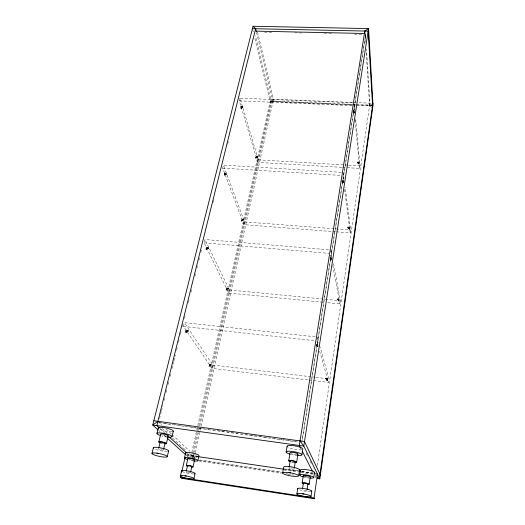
<?xml version="1.0" encoding="UTF-8"?>
<svg xmlns="http://www.w3.org/2000/svg" width="525" height="525" viewBox="0 0 525 525"><rect width="100%" height="100%" fill="white"/><g stroke="black" fill="none" stroke-linecap="round" stroke-linejoin="round"><path stroke-width="0.39" stroke-dasharray="2.62 1.97" d="M316.201 477.166L316.201 475.033M330.002 257.959L331.006 258.044L330.855 260.466L331.354 260.026M317.317 345.601L317.159 346.789L317.467 345.621L317.618 347.347L318.025 345.417L316.667 345.266A1.24 0.427 9.5 0 1 316.378 345.207M338.559 301.192L338.96 298.81L337.805 298.699A1.05 0.42 8.8 0 0 336.991 299.04A1.05 0.42 8.8 0 0 337.969 299.552L339.124 299.663C338.572 302.899 338.336 300.083 338.671 299.755M326.885 379.188L326.898 380.303M330.921 260.046L330.842 258.91M358.792 163.118L358.575 163.885L358.778 162.205L357.958 162.153A0.952 0.538 7.5 0 0 357.19 162.645A0.952 0.538 7.5 0 0 358.063 163.236L358.883 163.282L358.667 164.266L358.582 163.196M354.008 112.271C353.279 113.426 355.405 115.388 353.857 106.496M353.876 112.521L354.001 112.173M338.572 300.188L338.592 300.786M338.572 300.208L338.671 299.02L337.772 298.935A1.05 0.42 8.8 0 0 336.952 299.276A1.05 0.42 8.8 0 0 337.936 299.788L338.828 299.88L338.671 299.02M316.339 345.496A1.24 0.427 9.5 0 0 316.627 345.555L317.1 345.174L316.28 344.879M353.082 111.162L353.988 111.202L353.817 113.124M349.132 229.379L349.342 228.263L348.488 228.198A0.998 0.486 8.2 0 1 347.563 227.64A0.998 0.486 8.2 0 1 348.357 227.22L349.217 227.286L349.381 229.399L349.617 228.073L347.957 227.738M343.015 181.893C343.317 183.428 342.773 180.383 343.028 182.615M330.678 258.536C330.494 257.808 329.726 259.219 330.671 258.608M241.848 220.192C242.255 221.793 241.762 218.597 242.045 220.808M338.809 299.867L338.822 301.212M353.561 111.779C352.583 110.788 353.489 113.164 353.64 111.759M327.127 379.437L327.121 380.756L327.495 378.958L326.287 378.814A1.109 0.335 9.3 0 1 325.244 378.348A1.109 0.335 9.3 0 1 326.084 378.112L327.298 378.256L327.121 380.756M326.012 378.676C324.975 379.05 326.898 378.125 326.242 379.037A1.109 0.335 9.3 0 1 325.205 378.61A1.109 0.335 9.3 0 1 326.045 378.374L326.99 378.486L327.193 379.188L326.248 379.076L326.163 378.558L326.242 379.037M337.811 299.683C337.87 298.502 336.873 299.867 337.831 299.565M349.007 228.323C349.086 230.219 349.276 226.846 349.21 228.71M338.008 299.696C337.45 299.46 339.137 299.519 337.463 299.178M347.917 227.778L348.515 227.482L348.777 228.014M353.771 112.304L353.752 113.059M357.525 162.763L357.978 162.96M317.317 346.172L317.467 345.621M317.33 346.277L317.776 344.531L316.418 344.38M348.908 227.745C348.508 228.756 348.311 226.695 348.495 228.06M357.965 163.052L357.925 162.428L358.076 163.058L359.146 163.104L358.929 164.279L359.041 162.022L357.984 161.963A0.952 0.538 7.5 0 0 357.217 162.455A0.952 0.538 7.5 0 0 358.089 163.039L358.404 162.586L357.663 162.487M309.054 380.074L328.473 382.41L328.985 378.906L320.23 347.288M327.738 302.708L339.911 303.896L340.371 300.733L333.434 262.874M336.453 231.84L350.247 232.916L350.667 230.048L345.155 187.038M342.53 167.416L359.638 168.433L360.019 165.821L355.714 119.011M315.971 475.178L315.63 477.52L314.895 476.063M317.376 465.504L369.935 103.149M358.076 163.058L358.043 162.435L358.391 162.678M326.681 378.833L326.143 378.689M338.343 299.585L337.857 299.276M348.902 227.811L348.502 227.588M326.99 378.486L326.819 380.671M347.931 227.673L348.39 227.948M317.008 339.367L317.382 337.011L184.426 322.665L183.494 326.412L211.949 368.386L308.241 379.975M330.743 252.079L331.078 249.985L205.006 239.531L204.179 242.872L228.716 293.016L324.489 302.387M316.463 345.463L316.358 344.886L316.378 345.45M316.614 345.476C316.26 344.164 316.739 346.329 317.678 345.667L317.579 347.347M341.873 181.512L342.221 181.499M342.339 181.624C342.11 179.937 342.228 182.812 343.58 181.657L343.422 182.687M353.535 112.074L353.095 112.245L353.036 111.602M330.205 258.884L330.127 258.234M353.227 112.252L353.233 111.615M301.77 442.214L365.84 33.515L302.341 440.18M353.64 112.035L353.377 111.549M316.372 344.669L317.428 344.787L317.277 347.314M341.919 180.62A1.109 0.597 8.4 0 1 342.169 180.6L343.12 180.659L343.271 183.061M343.422 180.449L343.219 182.884M331.006 258.044L330.894 260.498M343.12 180.659L343.002 183.041M353.988 111.202L353.896 113.538M338.461 300.772L338.559 299.749M358.621 163.774L358.765 162.953M358.719 163.058L358.765 163.636M349.007 229.005L349.086 228.021L349.132 229.012M317.297 346.507L317.33 346.848M226.688 289.57C226.531 288.133 226.38 289.4 226.564 289.557M209.455 365.787C209.908 364.061 208.871 367.612 209.317 365.197M342.956 182.47L343.114 181.519L342.91 182.595M224.602 174.307L224.766 175.022L224.93 174.051M206.666 249.08L206.574 248.259L206.542 249.349L206.423 248.496L206.811 249.027M186.532 331.905L186.316 331.15L186.139 332.325L186.5 332.043L186.093 331.452L186.395 331.892M193.837 459.533L195.195 453.397M195.372 452.596L200.15 430.999M200.327 430.205L201.029 427.002M201.206 426.202L273.512 99.192M211.319 365.092L210.932 364.494L209.081 364.16C207.939 365.603 209.587 368.018 209.764 365.157L211.319 365.092L209.278 364.442L209.193 366.608M194.992 459.27L194.663 455.798L192.065 456.133L198.66 426.523M198.837 425.723L271.149 100.944L255.36 35.746M211.949 368.386L212.697 365.026L184.426 322.665M228.716 293.016L229.392 289.971L205.006 239.531M335.639 231.781L243.922 224.654L244.538 221.891L223.427 165.132L343.278 172.43L344.006 178.106M341.709 167.363L257.775 162.376L258.333 159.849L240.004 98.168L354.224 102.874M192.806 457.597L199.671 426.667M199.848 425.867L271.832 101.647L271.149 100.944L352.137 104.311M256.062 156.273L256.075 158.281L256.062 156.273L256.837 156.319A0.925 0.505 13.1 0 1 257.768 156.896A0.925 0.505 13.1 0 1 257.152 157.382L256.384 157.336M241.913 220.789C242.793 217.691 241.027 224.47 241.756 218.892L242.793 218.971A0.965 0.459 12.7 0 1 243.784 219.516A0.965 0.459 12.7 0 1 243.154 219.942L241.992 219.844M255.97 157.756L256.075 157.008L255.8 158.268L255.885 156.076L256.882 156.128A0.925 0.512 13.1 0 1 257.814 156.706A0.925 0.512 13.1 0 1 257.197 157.192L256.974 156.594L256.574 156.693M210.459 365.072L209.888 364.803L210.86 364.914L210.348 364.737L210.623 365.216L211.372 364.842M242.438 219.667L242.937 220.001L242.438 219.667L242.963 219.437L243.377 219.863L242.471 219.627M210.433 365.197L210.223 364.724L210.558 365.21M227.489 289.012L227.312 288.474L227.607 289.019L227.962 288.789L227.43 288.488L227.955 288.737L226.977 288.592L227.515 288.894M242.76 219.522C243.843 220.946 242.727 218.577 243.055 220.008M256.554 156.824L257.02 157.106M227.607 289.019L227.003 288.547M257.106 157.205L257.342 156.739M190.811 456.77L270.697 99.074L356.042 102.578M187.484 331.236L187.222 330.658L187.628 331.249L188.002 330.947L186.88 330.724L187.517 331.098M207.703 248.417C206.968 248.017 209.252 248.41 207.296 247.787C206.719 248.338 207.966 248.581 208.222 248.154M225.599 173.644C225.002 174.733 226.111 173.152 226.308 173.86M242.478 106.929C243.429 107.96 240.568 105.551 242.163 107.284M187.628 331.249L187.366 330.678L188.022 331.006M207.841 248.43L207.618 247.787L208.195 248.279M226.295 174.005C225.855 174.759 225.415 172.988 226.236 173.893M242.261 107.389L242.596 107.153M241.087 106.293L241.119 108.557L241.474 107.579L241.087 106.293L241.94 106.332A1.017 0.617 15.2 0 1 242.977 107.008A1.017 0.617 15.2 0 1 242.32 107.618L241.474 107.579M226.236 174.064L225.284 173.723M241.638 106.87L241.973 106.654L242.137 107.389M243.922 224.654L222.685 168.138L223.427 165.132M257.775 162.376L239.334 100.879L240.004 98.168M159.515 418.779L161.293 411.613M161.49 410.819L162.875 405.248M164.062 400.47L164.85 397.287M166.038 392.516L166.825 389.327M168.013 384.556L168.801 381.373M169.988 376.596L170.782 373.413M171.964 368.635L173.742 361.469M173.939 360.675L175.324 355.103M176.512 350.333L177.299 347.143M178.487 342.372L179.274 339.189M180.462 334.412L181.256 331.229M182.438 326.452L183.232 323.269M184.413 318.491L185.207 315.308M188.37 302.571L189.157 299.388M190.936 292.228L191.73 289.045M194.887 276.308L195.681 273.125M196.868 268.347L197.656 265.164M198.844 260.387L199.631 257.204M200.819 252.433L201.607 249.244M213.268 202.289L214.056 199.1M227.692 144.185L228.487 141.002M209.587 365.8L209.527 365.164M209.344 365.452L209.501 366.096M226.478 289.15L226.61 289.826M256.102 157.841L256.174 157.165M256.115 157.159L256.161 157.677M327.016 379.201L327.016 379.857L326.78 379.496M224.812 174.077L224.687 175.074L224.89 174.024M317.376 346.795L317.198 345.929M225.258 173.834L225.691 173.532L225.947 174.234M207.099 248.049L207.664 248.286M331.012 258.897L331.026 259.672M257.23 156.772L257.263 157.185L256.01 157.152L256.213 157.887L255.983 157.244M186.828 330.908L188.002 331.052M241.113 107.126L241.165 108.104M209.856 364.928L210.899 365.046L209.567 364.875L208.937 366.581M186.139 332.325L186.46 331.17M192.518 458.909L194.663 455.798L192.885 454.132M256.567 32.701L273.013 101.469L271.471 103.254L270.644 103.215L254.566 37.367M338.356 299.467L337.365 299.368M317.1 345.233L316.253 345.266M209.331 366.155L209.193 365.564L209.554 365.932M207.119 247.99L207.454 247.898M186.185 332.325L186.06 331.59L186.5 332.043M192.176 457.629L194.663 455.798M342.74 181.387L342.405 181.617A1.109 0.597 8.4 0 1 341.867 181.447M371.812 107.494L369.593 105.499L372.908 103.274L356.856 102.611M186.848 330.862L187.189 330.796M240.877 108.544L241.283 107.369L242.373 107.415A1.017 0.617 15.2 0 0 243.029 106.811A1.017 0.617 15.2 0 0 241.986 106.129L240.896 106.083L240.634 107.927L241.119 108.557M330.625 258.668L330.087 258.746M226.393 290.292L226.839 289.039L227.679 289.118A1.017 0.394 12.3 0 0 228.316 288.77A1.017 0.394 12.3 0 0 227.266 288.264L226.419 288.179C226.406 290.942 225.638 290.417 226.229 287.93L227.312 288.035A1.017 0.394 12.3 0 1 228.368 288.547A1.017 0.394 12.3 0 1 227.732 288.894L226.649 288.789L226.15 290.266M206.496 249.375L206.706 248.273M256.607 156.739L257.001 157.198M342.661 181.447L341.893 181.394M326.668 378.919L325.605 378.656L326.038 379.004M348.036 227.614L348.377 228.053M241.907 221.176L242.307 220.087L243.108 220.146A0.965 0.459 12.7 0 0 243.738 219.726A0.965 0.459 12.7 0 0 242.747 219.174L241.94 219.115L241.677 221.156M358.267 162.94L357.564 162.737M341.939 180.928L342.773 181.355M341.926 181.04L342.202 181.611M257.545 31.861L273.958 101.062L273.814 101.732L271.832 101.647L352.026 105M348.692 227.942L348.58 227.955A0.998 0.486 8.2 0 1 347.596 227.43A0.998 0.486 8.2 0 1 348.383 227.003L349.492 227.089L349.348 229.418M242.347 107.29L241.644 106.949M224.851 174.779L224.956 174.11L226.078 174.202A1.07 0.558 14.3 0 0 226.741 173.67A1.07 0.558 14.3 0 0 225.632 173.014L224.49 172.948L224.411 175.475L224.759 174.018M224.667 175.488L225.133 174.366L226.026 174.425A1.07 0.558 14.3 0 0 226.688 173.887A1.07 0.558 14.3 0 0 225.579 173.237L224.687 173.178L224.411 175.475M257.184 157.113L256.653 156.962M264.548 32.156L272.724 32.333M294.787 32.819L302.964 32.996M324.214 33.462L333.204 33.659M354.454 34.125L362.631 34.302M352.951 104.35L355.392 104.449M356.206 104.482L371.536 105.118M270.191 101.351L372.573 105.623M352.846 105.033L355.287 105.131M356.101 105.171L372.048 105.833L369.593 105.499L366.161 52.31M239.334 100.879L352.15 105.617M353.115 110.959L354.277 111.011L354.158 113.544M353.784 112.206L353.962 112.96M241.008 107.362L241.139 108.032L241.178 107.166M354.401 112.324L353.24 112.278A1.05 0.656 7.7 0 1 352.997 112.225M354.113 112.521L353.207 112.481A1.05 0.656 7.7 0 1 352.964 112.429M258.333 159.849L347.819 165.106M348.633 165.152L360.019 165.821M222.685 168.138L340.338 175.402M224.752 174.208L224.949 174.897M343.278 181.867L342.326 181.808A1.109 0.597 8.4 0 1 341.827 181.676M343.12 182.306L343.015 181.696M241.999 220.041L242.156 220.618M349.02 228.218L349.072 228.808M242.064 220.507L242.143 219.87M244.538 221.891L350.667 230.048M204.179 242.872L328.893 253.339M330.048 257.703L331.334 257.808L331.177 260.518M331.531 258.877L330.245 258.766A1.168 0.525 9 0 1 329.976 258.713M330.205 259.022L331.203 259.107M330.908 259.271L330.757 260.019M206.778 249.152L206.391 248.62L206.588 249.368M330.862 259.783L330.927 259.147M338.467 299.992L338.658 300.543M226.662 289.682L226.334 289.249L226.38 289.898M229.392 289.971L340.371 300.733M183.494 326.412L315.138 340.764M212.697 365.026L315.158 377.258M315.971 377.357L328.985 378.906M326.858 379.975L326.76 379.627L326.747 380.258M342.261 181.027L342.746 181.276M159.712 422.572L163.767 423.13M164.581 423.242L168.637 423.806M169.45 423.918L171.078 424.141M174.32 424.594L175.947 424.817M179.196 425.263L180.817 425.493M184.065 425.939L185.686 426.162M188.934 426.615L192.183 427.061M192.99 427.173L197.052 427.737M197.866 427.849L201.922 428.407M202.735 428.518L204.356 428.748M207.605 429.194L209.226 429.417M212.474 429.87L214.102 430.093M217.343 430.539L220.592 430.992M221.406 431.104L225.461 431.662M226.275 431.773L230.331 432.337M231.144 432.449L235.207 433.013M236.014 433.125L237.641 433.348M240.89 433.794L242.511 434.017M245.759 434.47L247.38 434.693M250.628 435.146L253.877 435.592M254.684 435.704L258.746 436.268M259.56 436.38L263.616 436.938M264.429 437.049L268.485 437.614M269.299 437.725L270.92 437.948M274.168 438.401L275.796 438.624M279.037 439.071L282.286 439.523M283.1 439.635L287.155 440.193M287.969 440.304L292.025 440.869M292.838 440.98L296.901 441.545M158.53 422.756L298.718 442.162M330.107 258.359L330.625 258.595M191.146 455.28L197.905 456.271M283.789 468.864L298.377 471.004M301.613 471.476L312.959 473.137M186.467 454.926L197.794 456.586M284.34 469.278L298.088 471.299M301.324 471.772L312.651 473.432M186.631 455.68L197.164 457.229M283.868 469.967L297.642 471.988M300.884 472.467L313.044 474.252M199.841 459.985L281.452 472.034M198.68 460.248L281.754 472.52M285.79 473.117L287.405 473.353M198.798 460.963L281.269 473.169M287.733 474.121L294.203 475.079M304.717 476.634L308.759 477.232M316.49 345.043L317.08 345.319M369.593 105.499L369.954 105.748L370.053 105.059L366.476 48.805M158.799 430.52L160.013 431.616M163.649 434.903L166.681 437.647M186.677 455.72L187.884 456.816M159.83 428.348L164.601 432.725M187.274 453.515L190.857 456.796M162.251 428.551L167.062 433.007M172.482 438.021L182.713 447.484M183.317 448.042L186.329 450.824M189.335 453.613L192.065 456.133M157.913 421.319L162.061 425.211M166.208 429.109L171.544 434.109M172.141 434.667L189.925 451.349M270.697 99.074L273.013 101.469M306.147 453.278L307.939 456.908M310.098 461.265L311.889 464.901M316.982 341.723L318.308 346.421M319.633 351.113L328.473 382.41M317.428 344.787L317.678 345.667M317.599 337.798L318.918 342.543M252.643 29.472L253.221 31.841M330.822 255.078L331.419 258.28M332.758 265.479L339.911 303.896M331.373 251.593L332.108 255.623M342.891 176.361L343.737 182.825M344.577 189.289L350.247 232.916M349.217 227.286L349.342 228.263M358.778 162.205L358.883 163.282M355.149 120.35L359.638 168.433M354.375 104.488L354.966 110.946M365.059 35.129L365.531 42.492M365.551 34.204L365.859 39.067M293.816 468.635A2.618 0.499 10.2 0 1 291.926 469.068A2.618 0.499 10.2 0 1 289.078 467.946M290.896 467.893A2.618 0.499 10.2 0 1 292.248 468.123M301.704 449.669A7.96 1.726 10.1 0 1 288.159 447.379M298.456 470.466A8.065 1.542 10.2 0 1 284.747 468.103M296.789 454.492A3.997 0.84 10.1 0 1 291.224 453.541M297.924 455.549A7.993 1.673 10.1 0 1 290.692 454.381M293.731 462.473A4.016 0.801 10.2 0 1 291.683 462.125M293.37 462.138A2.612 0.525 10.2 0 1 292.707 462.046M162.907 449.505A2.533 0.466 11.9 0 1 161.707 450.01A2.533 0.466 11.9 0 1 158.517 448.868M160.584 448.862A2.533 0.466 11.9 0 1 161.871 449.151M167.16 451.513A7.79 1.431 11.9 0 1 154.061 448.599M171.872 431.753A7.691 1.595 12.1 0 1 159.981 429.391M166.852 436.15A3.859 0.774 12 0 1 162.258 435.238M162.35 443.198A2.52 0.486 12 0 1 161.726 443.041M164.154 443.769A3.878 0.742 12 0 1 163.209 443.632M162.218 443.435A3.878 0.742 12 0 1 161.254 443.192M167.541 437.115A7.718 1.549 12 0 1 161.785 435.973M190.365 472.493A2.238 0.368 11.5 0 1 188.035 472.553M187.484 472.415A2.238 0.368 11.5 0 1 186.152 471.857M197.584 456.166A6.818 1.267 11.5 0 1 187.005 454.072M193.673 473.99A6.891 1.129 11.5 0 1 182.982 471.877M193.239 460.189A3.419 0.617 11.5 0 1 191.632 459.998M190.759 459.821A3.419 0.617 11.5 0 1 189.157 459.382M189.21 466.751A3.432 0.591 11.5 0 1 188.363 466.541M193.738 460.943A6.838 1.227 11.5 0 1 189.164 460.077M306.935 490.179A2.323 0.394 10.1 0 1 305.281 490.376A2.323 0.394 10.1 0 1 302.505 489.608M313.491 472.9A7.061 1.352 10 0 1 301.475 470.833M308.451 477.238A3.544 0.656 10 0 1 307.604 477.159M306.698 477.022A3.544 0.656 10 0 1 304.251 476.405M310.754 491.558A7.14 1.208 10.1 0 1 299.703 489.877M310.144 478.098A7.081 1.312 10 0 1 303.719 477.041M185.948 330.028L185.647 331.262A1.201 0.381 -82.7 0 0 185.712 332.666A1.201 0.381 -82.7 0 0 186.25 332.154L186.552 330.921L187.812 331.058A1.194 0.394 12.8 0 0 188.488 330.724A1.194 0.394 12.8 0 0 187.208 330.166L185.948 330.028M206.279 247.163L206.01 248.266A1.129 0.341 -85 0 0 206.056 249.651A1.129 0.341 -85 0 0 206.528 249.323L206.798 248.227L207.992 248.325A1.129 0.486 13.5 0 0 208.668 247.879A1.129 0.486 13.5 0 0 207.48 247.268L206.279 247.163M186.158 330.337L185.922 331.295A1.201 0.381 -82.7 0 0 185.994 332.699A1.201 0.381 -82.7 0 0 186.526 332.181L186.762 331.223L187.74 331.334A1.194 0.394 12.8 0 0 188.423 330.993A1.194 0.394 12.8 0 0 187.143 330.442L186.158 330.337M206.482 247.433L206.273 248.292A1.129 0.341 -85 0 0 206.325 249.677A1.129 0.341 -85 0 0 206.791 249.349L207.001 248.489L207.933 248.568A1.129 0.486 13.5 0 0 208.609 248.122A1.129 0.486 13.5 0 0 207.421 247.511L206.482 247.433"/><path stroke-width="0.79" d="M372.908 103.274L319.423 478.085L317.152 477.75M317.546 478.531L319.81 478.866L373.019 105.184L368.57 28.593L253.057 26.25L152.742 425.047L158.196 429.975M180.869 475.945L180.508 477.514L181.519 478.301L314.482 498.75L314.055 498.028L317.5 474.147L314.265 473.668M311.003 496.427L311.778 491.124M313.753 477.579L314.514 472.395M307.125 489.51L307.945 484.03M309.173 484.24L310.255 476.976M302.544 488.716L303.378 483.236M302.144 483.02L303.253 475.768M298.633 475.801L299.552 469.875M301.901 454.762L302.8 448.987A7.96 1.726 10.1 0 0 293.915 445.732A7.96 1.726 10.1 0 0 287.372 446.827M296.848 493.953L297.668 488.663M299.762 475.164L300.562 469.993M294.295 468.175L295.28 461.954M296.671 462.197L297.951 454.092M319.81 478.866L303.791 446.086L368.57 28.593L364.79 31.034L299.329 445.462L300.812 448.376M289.118 467.283L290.122 461.075M288.737 460.838L290.056 452.747A3.997 0.84 10.1 0 1 295.011 452.767A3.997 0.84 10.1 0 1 297.412 454.42M282.647 473.038L283.625 467.138A8.065 1.542 10.2 0 1 292.582 467.106A8.065 1.542 10.2 0 1 299.25 470.229M286.112 452.077L287.063 446.322M193.928 478.774L195.037 473.708M197.866 460.773L198.949 455.818A6.818 1.267 11.5 0 0 192.347 453.042A6.818 1.267 11.5 0 0 185.692 453.2M190.68 471.968L191.835 466.725M193.01 466.981L194.539 460.038M186.316 465.504L187.878 458.555M186.316 471.01L187.491 465.767M181.755 472.034L185.128 457.157M180.456 475.827L181.604 470.761M184.544 457.813L185.673 452.858M167.245 456.73L168.577 451.106M171.99 436.748L173.296 431.261M166.386 443.612L168.236 435.901M163.636 449.223L165.06 443.31M158.694 448.127L160.138 442.214M158.812 441.912L160.702 434.201M151.981 453.351L153.372 447.72M156.929 433.355L158.287 427.862M253.057 26.25L255.623 28.744L156.844 425.617L159.232 427.803M157.913 421.319L152.742 425.047L303.791 446.086L300.044 440.934M252.446 28.678L368.176 31.106L372.684 107.527M256.174 31.139L364.206 33.475M156.962 453.18L158.36 453.383A7.816 1.378 11.9 0 1 167.291 456.54A7.816 1.378 11.9 0 1 158.878 456.271L156.942 455.798A7.79 1.372 11.9 0 1 151.948 453.515A7.79 1.372 11.9 0 1 156.43 453.101L158.36 453.383M289.085 472.664L290.594 472.887A8.098 1.49 10.2 0 1 298.581 475.972A8.098 1.49 10.2 0 1 288.619 475.512L286.702 475.033A8.072 1.49 10.2 0 1 282.706 472.841A8.072 1.49 10.2 0 1 288.514 472.579L290.594 472.887M185.062 475.827L186.316 476.017A6.917 1.089 11.4 0 1 194.007 478.629A6.917 1.089 11.4 0 1 186.316 478.216L184.616 477.809M302.662 493.808L304.001 494.018A7.166 1.162 10.1 0 1 310.944 496.558A7.166 1.162 10.1 0 1 302.026 495.981L300.339 495.574A7.14 1.162 10.1 0 1 296.914 493.802A7.14 1.162 10.1 0 1 302.157 493.736L304.001 494.018M153.818 420.755L304.5 441.545L320.362 474.967M197.794 456.586L283.533 469.16M298.896 471.417L300.517 471.653M186.316 476.017L184.583 475.755A6.891 1.083 11.4 0 0 180.403 475.958A6.891 1.083 11.4 0 0 184.61 477.809M180.508 477.514L314.055 498.028M167.285 438.191L185.463 454.624M169.372 437.102L186.677 452.963M302.295 451.29L312.296 470.964M255.623 28.744L256.377 31.907M364.79 31.034L364.895 32.675M290.483 461.396A2.612 0.525 10.2 0 1 291.047 460.825A2.612 0.525 10.2 0 1 294.348 461.39A2.612 0.525 10.2 0 1 294.932 462.158M289.912 461.613A4.016 0.801 10.2 0 1 290.154 460.451A4.016 0.801 10.2 0 1 295.936 461.6A4.016 0.801 10.2 0 1 294.689 462.558M290.089 454.21A7.993 1.673 10.1 0 1 287.976 451.283A7.993 1.673 10.1 0 1 300.044 453.337A7.993 1.673 10.1 0 1 297.924 455.549M160.355 442.503A2.52 0.486 12 0 1 161.208 442.07A2.52 0.486 12 0 1 164.364 442.778A2.52 0.486 12 0 1 164.607 443.454M160.381 442.923A3.878 0.742 12 0 1 159.725 441.676A3.878 0.742 12 0 1 165.322 442.785A3.878 0.742 12 0 1 165.001 443.835M161.031 434.674A3.859 0.774 12 0 1 162.343 433.958A3.859 0.774 12 0 1 167.18 435.054A3.859 0.774 12 0 1 167.528 436.137M160.059 435.422A7.718 1.549 12 0 1 159.2 432.83A7.718 1.549 12 0 1 170.723 435.428A7.718 1.549 12 0 1 167.541 437.115M158.379 428.302A7.691 1.595 12.1 0 1 166.569 428.085A7.691 1.595 12.1 0 1 172.817 431.576M153.471 448.12A7.79 1.431 11.9 0 1 161.713 448.101A7.79 1.431 11.9 0 1 168.105 451.375M187.642 465.997A2.231 0.381 11.5 0 1 188.488 465.682A2.231 0.381 11.5 0 1 191.277 466.298A2.231 0.381 11.5 0 1 191.395 466.823M187.609 466.312A3.432 0.591 11.5 0 1 187.189 465.347A3.432 0.591 11.5 0 1 192.15 466.331A3.432 0.591 11.5 0 1 191.704 467.125M188.114 458.922A3.419 0.617 11.5 0 1 189.42 458.41A3.419 0.617 11.5 0 1 193.692 459.362A3.419 0.617 11.5 0 1 193.863 460.202M187.117 459.473A6.838 1.227 11.5 0 1 186.697 457.472A6.838 1.227 11.5 0 1 196.882 459.736A6.838 1.227 11.5 0 1 193.738 460.943M182.103 471.45A6.891 1.129 11.5 0 1 188.324 471.076A6.891 1.129 11.5 0 1 194.558 473.904M303.673 483.492A2.31 0.407 10 0 1 304.375 483.072A2.31 0.407 10 0 1 307.42 483.669A2.31 0.407 10 0 1 307.25 484.201M303.863 483.866A3.557 0.63 10 0 1 303.01 482.757A3.557 0.63 10 0 1 308.378 483.696A3.557 0.63 10 0 1 307.374 484.477M303.706 476.175A3.544 0.656 10 0 1 306.351 475.637A3.544 0.656 10 0 1 310.111 477.12M303.188 476.897A7.081 1.312 10 0 1 301.481 474.593A7.081 1.312 10 0 1 312.178 476.444A7.081 1.312 10 0 1 310.144 478.098M300.582 470A7.061 1.352 10 0 1 308.543 470A7.061 1.352 10 0 1 314.219 472.697M297.918 489.024A7.14 1.208 10.1 0 1 304.802 488.677A7.14 1.208 10.1 0 1 311.483 491.393"/></g></svg>
